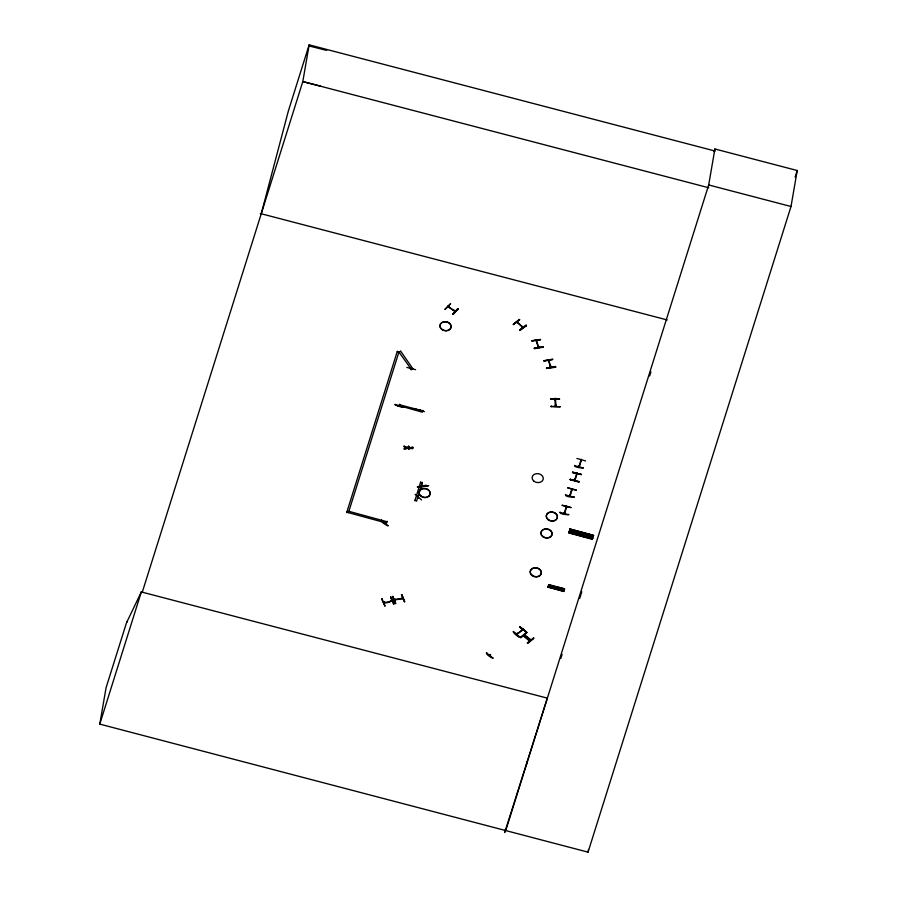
<?xml version="1.0" encoding="UTF-8"?>
<svg xmlns="http://www.w3.org/2000/svg" width="897" height="897" viewBox="0 0 897 897"><rect width="100%" height="100%" fill="white"/><g stroke="black" fill="none" stroke-linecap="round" stroke-linejoin="round"><path stroke-width="1.35" d="M580.83 460.576L580.852 459.959M400.028 404.581L399.412 405.713L399.557 404.312M408.897 446.347L408.662 447.457M408.83 446.874L408.606 447.412M419.863 410.568L419.919 411.409L420.301 410.288M560.132 406.767L551.162 406.644M551.162 406.722L551.173 406.016M560.132 406.812L551.128 406.319M555.277 398.593L555.299 399.905L555.422 399.243M516.907 321.653L523.052 327.562L516.493 321.754M522.278 326.654L522.189 327.282L522.626 326.497M564.785 512.983L564.493 512.277M569.629 495.918L569.887 494.841M581.402 460.06L579.182 466.844L579.496 465.633M408.236 447.233L408.483 446.235M448.534 306.796L448.623 307.391L448.814 306.617M714.068 151.638L714.909 148.98L797.22 170.52L791.008 206.501L588.04 852.15L99.78 724.114L106.059 687.764L126.836 621.677L126.712 622.35L141.334 591.942L142.287 592.177L302.805 81.582L309.151 44.85L715.144 151.055M387.1 521.303L386.607 523.086L346.747 512.198M348.451 512.635L399.053 351.646M348.866 511.301L387.022 521.751M346.668 512.647L397.36 351.198M397.281 351.646L398.986 352.095L411.353 369.373L412.855 368.745L400.555 351.007M403.975 406.621C404.188 408.191 394.388 405.5 395.263 404.289M422.823 410.4L422.33 412.183L399.143 405.646M399.726 404.491L399.445 405.646L400.006 405.063M399.714 405.792L399.905 405.141M406.857 367.422L415.625 369.687M381.685 520.103C379.7 521.639 388.3 526.528 388.121 525.552M410.949 368.465L411.061 369.71M411.095 368.342L411.308 368.947M384.903 522.346C385.161 522.805 385.441 523.781 385.329 522.02M385.127 522.648L384.97 523.22L385.688 522.211M384.847 522.906L385.463 522.02M404.132 445.977C402.787 448.388 413.282 448.949 412.844 448.309M412.755 447.412L404.087 448.803L412.799 447.199M384.925 606.002L381.64 599.095L382.167 598.714M408.382 447.738L408.572 449.049L408.718 447.76M408.561 448.388L408.864 448.993L408.684 447.681M408.897 446.269L408.64 447.401M408.864 448.848L408.864 448.993M415.726 409.122L424.404 411.633M383.748 601.764C382.144 604.656 393.043 601.64 392.112 600.093M383.781 602.1C383.075 603.434 393.077 600.855 391.462 600.53M384.331 601.64L384.488 602.526L384.555 601.943M384.488 602.526L384.454 601.696M419.617 411.331L419.818 410.153M420.054 411.286L419.953 410.041M419.919 411.409L420.256 410.12M390.632 597.223L393.985 604.152L390.677 596.92M390.733 596.942L393.57 603.95M391.17 601.057L391.316 600.183M391.933 600.631L391.899 600.059M392.931 596.37L392.404 596.763L395.756 603.692L392.864 596.404M392.213 600.328L392.056 600.945M394.366 599.532L402.787 598.265M394.658 599.779L394.411 600.34L394.512 599.42M395.218 599.353L395.173 600.216L395.095 599.297M415.12 494.292L421.556 499.954M447.895 306.337L455.048 311.573L454.768 310.362M447.906 307.021L448.085 306.146M448.803 307.155L448.287 306.191M422.409 482.351L416.567 501.154L414.952 500.257M417.587 487.318C439.037 483.483 423.911 487.475 417.497 486.656M417.509 486.735L426.153 485.243M448.623 307.391L448.792 306.516M450.574 303.691L444.856 309.274M418.226 496.714L417.71 497.97L417.587 497.084M417.823 497.88L417.621 497.117M417.666 497.958L418.024 496.747M414.874 500.705L420.715 481.902M401.856 594.756L404.749 601.809L401.441 594.576M418.383 496.949L418.372 497.465M418.451 496.893L417.935 497.274M402.237 598.221L401.979 598.748L402.08 597.839M421.96 486.062L421.467 485.03M421.769 484.985L421.624 486.275L421.882 485.042M402.596 598.277L402.663 597.705M422.05 485.535L421.926 486.129M402.876 597.75L402.888 598.512M402.977 597.985L402.742 598.624L394.433 599.981M452.604 313.928L452.951 314.488L458.221 308.916L452.951 314.477M454.532 310.463L454.353 310.665M455.003 310.967L454.914 311.483M519.307 319.478L513.376 324.277M516.706 321.586L516.392 322.348M517.356 322.034L516.919 322.819M519.655 319.489L513.376 324.591M519.812 330.04L526.449 325.544L519.812 330.04L526.135 324.949M522.189 327.181L522.503 326.486M522.671 327.64L522.76 327.113M531.876 340.882L540.521 339.425M543.122 347.229L534.477 348.698L534.388 348.002M536.114 339.974L536.025 340.501M536.406 339.929L536.574 341.163M536.597 341.241L536.72 340.546M538.346 346.365L538.536 346.758M538.649 346.309L538.514 347.599L538.761 346.365M538.94 346.859L538.862 347.464M493.025 657.961C493.227 658.947 484.604 654.07 486.589 652.511M490.468 655.225L489.627 655.393L489.807 654.754M543.033 346.545L543.111 347.24M490.031 655.057L489.874 655.629L490.367 654.429M490.592 654.619L490.278 654.956M552.63 359.204L543.997 360.672M546.508 367.792C554.447 368.342 563.181 365.191 546.598 368.454M548.224 359.764L550.623 367.389L550.881 366.155M548.706 360.93L548.359 360.426M548.527 359.719L548.314 360.942M551.05 366.649L550.926 367.344L548.672 359.843M548.706 361.031L548.841 360.336M550.466 366.155L550.377 366.671M550.523 367.254L550.769 366.099M555.142 366.335L555.232 367.03M559.56 398.829L550.59 398.739M513.387 631.398C512.165 632.206 519.52 638.44 519.823 636.848M555.288 399.77L554.963 398.582M554.974 399.243L554.884 399.77M555.49 405.108L555.411 406.341L555.77 405.186M555.938 405.691C554.761 385.968 554.918 412.082 555.792 405.029M555.77 406.363L555.893 405.186M516.594 633.641L516.437 634.325L522.716 629.548M516.818 633.944L516.717 634.527L517.031 633.316M517.165 633.316L517.3 634.145L517.39 633.506M519.61 626.913L526.393 632.093L519.699 626.611M519.98 626.711L526.718 632.194L520.395 637.498L526.797 632.721L520.765 637.789M522.446 630.221L522.177 629.391L522.559 630.367L523.355 629.302L522.648 630.378M522.245 630.266L522.615 629.066M522.559 630.367L522.805 629.021M522.929 629.156L522.346 630.075L523.041 629.638M523.13 629.122L522.839 629.862M530.149 640.57L523.512 635.289M526.461 632.15L526.831 632.52M533.513 637.823L533.838 638.417L527.772 643.373L527.447 642.779M533.536 638.115L527.492 642.835M505.168 829.815L504.697 832.551L547.316 698.135L141.334 591.942M568.754 514.385C569.135 515.214 558.753 514.216 560.02 512.142M562.206 505.19L570.929 507.478M565.525 494.606C564.191 497.016 574.708 497.532 574.259 496.893M567.7 487.71L576.39 490.199M564.381 512.333L564.191 513.499L566.444 506.099M570.391 479.121L570.223 479.805M564.807 512.366L564.549 513.566L566.792 506.345M566.108 507.388L566.422 506.166M566.411 507.467L566.747 506.177M572.51 472.551L581.357 474.435L572.566 472.226M570.021 494.718L569.707 495.94L571.938 488.607M576.894 458.457L585.595 460.935M571.613 489.897L571.804 488.719M571.916 489.975L572.241 488.686M574.753 479.357L574.551 480.523L576.693 473.717M574.865 479.312L575.1 479.94M575.168 479.39L574.999 480.489M556.521 589.06L557.272 586.773M576.524 473.717L576.917 474.367L577.107 473.201M526.494 764.524L527.021 761.486M576.479 474.412L576.805 473.123M576.894 473.896L576.872 474.356M558.113 589.497L558.865 587.21M579.271 466.709L579.496 465.711M580.808 460.654L581.133 459.365M581.11 460.733L581.435 459.443M559.526 589.878L560.277 587.591M579.126 481.409L578.946 482.093L570.245 479.738M561.13 590.304L561.881 588.017M562.195 590.596L562.946 588.309M574.708 465.408C573.396 467.516 583.79 468.503 583.454 467.651M563.787 591.033L548.045 586.896L548.807 584.609L564.561 588.847L563.764 591.157L548.123 586.728M564.516 588.869L564.303 589.643L548.583 585.382L564.448 589.194L548.639 585.158L548.841 584.597M588.04 852.15L588.499 849.481M505.717 830.622L708.686 184.961L714.909 148.98M383.501 602.403L384.454 602.201M559.963 512.411L568.676 514.743M574.663 465.678L583.386 467.965M574.192 497.207L565.458 494.965M395.095 404.962L403.807 407.26M395.196 404.603L403.897 406.969M412.777 448.623L404.054 446.336M547.966 587.221L548.19 586.447L563.944 590.686L563.675 591.471L547.977 587.165M569.651 530.149L593.231 536.484L569.64 530.172L570.043 528.972L568.709 532.93L592.289 539.288L592.682 538.099L569.09 531.798M592.502 538.637L568.933 532.257L569.113 531.719L592.592 538.301M593.209 536.563L593.601 535.352L570.021 529.039M261.251 213.755L288.374 110.936L309.151 44.85M563.944 590.663L548.224 586.425M592.457 538.772L568.81 532.583L592.39 538.929L593.545 535.487L570.032 528.995M569.752 529.791L593.455 535.823L569.875 529.488M564.359 589.407L548.74 584.889M99.78 724.114L141.356 591.841L142.309 592.098M399.064 406.094L399.479 404.76L422.745 410.848M581.021 459.959L578.879 466.765L579.047 466.025M569.797 495.368L570.043 496.086L572.163 489.314M576.995 473.795L574.955 480.478M560.838 658.409L562.094 654.418M579.697 598.445L581.783 591.785M649.652 375.921L650.908 371.93M795.123 177.202L797.22 170.52M411.275 369.026L411.084 369.642L410.86 368.992M549.648 587.333L550.41 585.046M571.254 533.098L572.376 529.678M581.503 535.879L582.635 532.459M583.902 536.529L585.023 533.11M586.021 537.101L587.154 533.67M588.421 537.752L589.542 534.32M590.013 538.189L591.145 534.758M572.533 472.439L581.267 474.692M567.666 487.912L576.401 490.177M562.172 505.403L570.907 507.668M522.962 629.772L516.829 634.448M526.606 637.89L527.615 637.913L527.01 638.417M523.119 635.85L529.757 641.153M486.488 652.803L492.946 658.219M519.722 637.139L513.308 631.656L519.767 637.139M570.055 496.007L569.999 494.875M564.583 513.443L564.706 512.882M382.044 598.983L385.004 606.036M417.497 497.712L418.137 497.23M536.025 340.602L538.447 347.509M538.805 347.453L536.417 340.591M408.292 448.253L408.539 448.971M381.561 520.428L387.997 525.877M445.226 309.431L450.473 303.915M513.319 324.49L519.598 319.702M527.402 643.082L533.468 638.115M526.416 325.488L520.17 330.331M417.722 497.902L418.294 497.476M490.502 655.146L489.975 655.584M524.196 634.941L530.833 640.234M519.677 626.824L526.461 632.351M398.986 352.095L400.477 351.467M404.356 601.842L401.867 594.778M540.476 339.627L531.708 340.815L540.487 339.739M534.343 348.305L543.01 346.814L534.365 348.328M543.952 360.886L552.586 359.417M417.453 486.959L426.243 485.894M448.063 306.718L455.149 311.237M550.545 398.952L559.515 399.042M308.96 45.904L326.654 50.423M320.487 86.101L302.805 81.582L708.798 187.776M708.686 184.961L791.008 206.501M260.298 213.508L667.245 319.96M572.622 472.158L581.357 474.446M420.637 482.362L422.341 482.799M421.556 486.185L421.31 485.647M524.453 634.74L531.102 640.043M408.662 448.298L408.841 448.926M552.608 359.529L543.963 360.998M412.777 447.525L404.121 448.937M559.515 399.154L550.545 399.064M570.346 479.402L579.058 481.723L570.346 479.402M457.885 308.658L452.548 314.219L457.896 308.691M555.12 366.604L546.486 368.073L555.12 366.649M441.638 329.3A5.651 4.496 9.8 0 0 450.989 327.719A5.651 4.496 9.8 0 0 443.981 321.855A5.651 4.496 9.8 0 0 441.638 329.3M441.66 329.165A5.651 4.496 9.8 0 0 451.012 327.584A5.651 4.496 9.8 0 0 444.004 321.72A5.651 4.496 9.8 0 0 441.66 329.165M531.865 575.414A5.629 4.474 9.8 0 0 541.183 573.845A5.629 4.474 9.8 0 0 534.197 568.003A5.629 4.474 9.8 0 0 531.865 575.414M531.91 575.19A5.629 4.474 9.8 0 0 541.227 573.609A5.629 4.474 9.8 0 0 534.242 567.767A5.629 4.474 9.8 0 0 531.91 575.19M533.816 481.106A5.629 4.474 9.8 0 0 543.134 479.536A5.629 4.474 9.8 0 0 536.148 473.694A5.629 4.474 9.8 0 0 533.816 481.106M542.64 536.541A5.629 4.474 9.8 0 0 551.958 534.96A5.629 4.474 9.8 0 0 544.972 529.118A5.629 4.474 9.8 0 0 542.64 536.541M542.674 536.316A5.629 4.474 9.8 0 0 551.991 534.735A5.629 4.474 9.8 0 0 545.006 528.894A5.629 4.474 9.8 0 0 542.674 536.316M547.955 519.621A5.629 4.474 9.8 0 0 557.272 518.04A5.629 4.474 9.8 0 0 550.287 512.198A5.629 4.474 9.8 0 0 547.955 519.621M548 519.408A5.629 4.474 9.8 0 0 557.306 517.827A5.629 4.474 9.8 0 0 550.332 511.985A5.629 4.474 9.8 0 0 548 519.408M420.738 496.131A5.629 4.474 9.8 0 0 430.055 494.55A5.629 4.474 9.8 0 0 423.07 488.708A5.629 4.474 9.8 0 0 420.738 496.131M420.771 495.906A5.629 4.474 9.8 0 0 430.089 494.325A5.629 4.474 9.8 0 0 423.104 488.484A5.629 4.474 9.8 0 0 420.771 495.906"/></g></svg>
